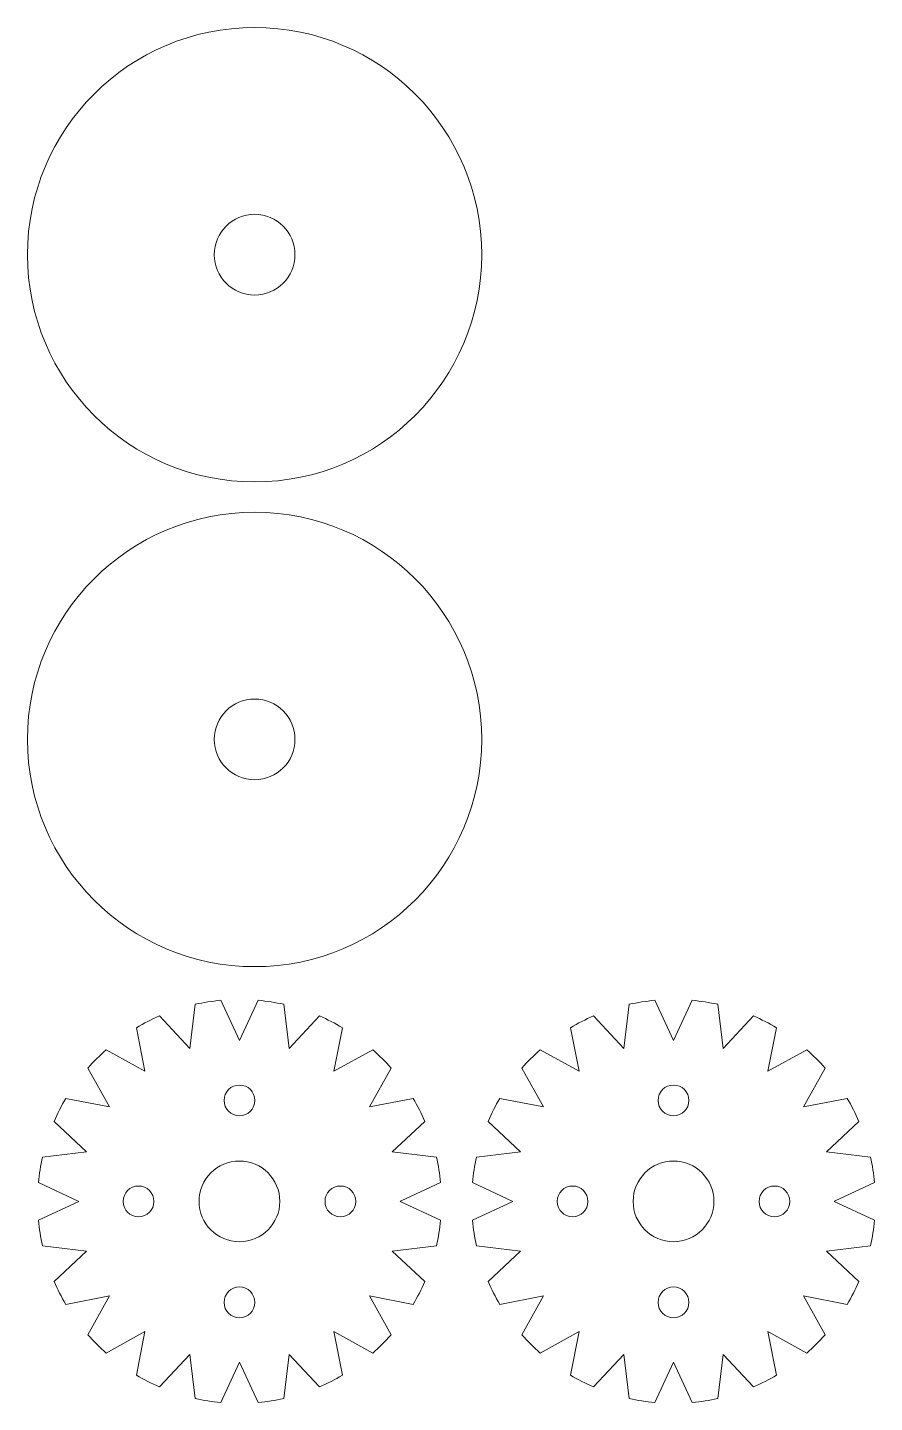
# Model space of a CAD drawing. Header units: centimetres. Extents: x -121 to 177, y -44 to 114.
# Drawn here: x -86.65 to -78.26, y -5.99 to 7.62 of the extents above; entities that cross this region are included whole.
import ezdxf

# ---------------------------------------------------------------- set-up
doc = ezdxf.new("R2010")
doc.units = ezdxf.units.CM
doc.header["$MEASUREMENT"] = 0
doc.layers.add('Layer 1', color=7, linetype='Continuous')

msp = doc.modelspace()

# ---------------------------------------------------------------- linework, layer by layer
at = {"layer": 'Layer 1', "lineweight": 18}
for points in [[(-86.65, 5.375), (-86.65, 6.61743), (-85.64243, 7.625), (-84.4, 7.625), (-84.4, 7.625), (-83.15757, 7.625), (-82.15, 6.61743), (-82.15, 5.375), (-82.15, 5.375), (-82.15, 4.13257), (-83.15757, 3.125), (-84.4, 3.125), (-84.4, 3.125), (-85.64243, 3.125), (-86.65, 4.13257), (-86.65, 5.375)], [(-84.8, 5.375), (-84.8, 5.59588), (-84.62088, 5.775), (-84.4, 5.775), (-84.4, 5.775), (-84.17912, 5.775), (-84, 5.59588), (-84, 5.375), (-84, 5.375), (-84, 5.15412), (-84.17912, 4.975), (-84.4, 4.975), (-84.4, 4.975), (-84.62088, 4.975), (-84.8, 5.15412), (-84.8, 5.375)], [(-86.65, 0.575), (-86.65, 1.81743), (-85.64243, 2.825), (-84.4, 2.825), (-84.4, 2.825), (-83.15757, 2.825), (-82.15, 1.81743), (-82.15, 0.575), (-82.15, 0.575), (-82.15, -0.66743), (-83.15757, -1.675), (-84.4, -1.675), (-84.4, -1.675), (-85.64243, -1.675), (-86.65, -0.66743), (-86.65, 0.575)], [(-84.8, 0.575), (-84.8, 0.79588), (-84.62088, 0.975), (-84.4, 0.975), (-84.4, 0.975), (-84.17912, 0.975), (-84, 0.79588), (-84, 0.575), (-84, 0.575), (-84, 0.35412), (-84.17912, 0.175), (-84.4, 0.175), (-84.4, 0.175), (-84.62088, 0.175), (-84.8, 0.35412), (-84.8, 0.575)]]:
    msp.add_open_spline(points, degree=3, knots=[0, 0, 0, 0, 0.25, 0.25, 0.25, 0.25, 0.5, 0.5, 0.5, 0.5, 0.75, 0.75, 0.75, 0.75, 1, 1, 1, 1], dxfattribs=at)
at = {"layer": 'Layer 1', "lineweight": 20}
for points, knots in [([(-86.50166, -3.56163), (-86.50166, -3.56163), (-86.06441, -3.50794), (-86.06441, -3.50794), (-86.06441, -3.50794), (-86.06441, -3.50794), (-86.38662, -3.20748), (-86.38662, -3.20748), (-86.38662, -3.20748), (-86.35267, -3.12892), (-86.3138, -3.05299), (-86.27045, -2.98002), (-86.27045, -2.98002), (-86.27045, -2.98002), (-85.83824, -3.06404), (-85.83824, -3.06404), (-85.83824, -3.06404), (-85.83824, -3.06404), (-86.05156, -2.67921), (-86.05156, -2.67921), (-86.05156, -2.67921), (-85.9952, -2.61518), (-85.9348, -2.55481), (-85.87078, -2.49844), (-85.87078, -2.49844), (-85.87078, -2.49844), (-85.48596, -2.71176), (-85.48596, -2.71176), (-85.48596, -2.71176), (-85.48596, -2.71176), (-85.56998, -2.27954), (-85.56998, -2.27954), (-85.56998, -2.27954), (-85.49703, -2.23618), (-85.42107, -2.19735), (-85.34252, -2.16338), (-85.34252, -2.16338), (-85.34252, -2.16338), (-85.04206, -2.48559), (-85.04206, -2.48559), (-85.04206, -2.48559), (-85.04206, -2.48559), (-84.98837, -2.04834), (-84.98837, -2.04834), (-84.98837, -2.04834), (-84.90606, -2.02991), (-84.82182, -2.01664), (-84.73604, -2.00869), (-84.73604, -2.00869), (-84.73604, -2.00869), (-84.55, -2.40765), (-84.55, -2.40765), (-84.55, -2.40765), (-84.55, -2.40765), (-84.36396, -2.00869), (-84.36396, -2.00869), (-84.36396, -2.00869), (-84.27817, -2.01661), (-84.19395, -2.02993), (-84.11163, -2.04834), (-84.11163, -2.04834), (-84.11163, -2.04834), (-84.05794, -2.48559), (-84.05794, -2.48559), (-84.05794, -2.48559), (-84.05794, -2.48559), (-83.75748, -2.16338), (-83.75748, -2.16338), (-83.75748, -2.16338), (-83.67892, -2.19733), (-83.60299, -2.23619), (-83.53002, -2.27954), (-83.53002, -2.27954), (-83.53002, -2.27954), (-83.61404, -2.71176), (-83.61404, -2.71176), (-83.61404, -2.71176), (-83.61404, -2.71176), (-83.22921, -2.49844), (-83.22921, -2.49844), (-83.22921, -2.49844), (-83.16518, -2.5548), (-83.10481, -2.61519), (-83.04844, -2.67921), (-83.04844, -2.67921), (-83.04844, -2.67921), (-83.26176, -3.06404), (-83.26176, -3.06404), (-83.26176, -3.06404), (-83.26176, -3.06404), (-82.82954, -2.98002), (-82.82954, -2.98002), (-82.82954, -2.98002), (-82.78618, -3.05297), (-82.74735, -3.12893), (-82.71338, -3.20748), (-82.71338, -3.20748), (-82.71338, -3.20748), (-83.03559, -3.50794), (-83.03559, -3.50794), (-83.03559, -3.50794), (-83.03559, -3.50794), (-82.59834, -3.56163), (-82.59834, -3.56163), (-82.59834, -3.56163), (-82.57991, -3.64394), (-82.56664, -3.72818), (-82.55869, -3.81396), (-82.55869, -3.81396), (-82.55869, -3.81396), (-82.94703, -3.99505), (-82.94703, -3.99505), (-82.94703, -3.99505), (-82.94703, -3.99505), (-82.95765, -4), (-82.95765, -4), (-82.95765, -4), (-82.95765, -4), (-82.55869, -4.18604), (-82.55869, -4.18604), (-82.55869, -4.18604), (-82.56661, -4.27183), (-82.57993, -4.35605), (-82.59834, -4.43837), (-82.59834, -4.43837), (-82.59834, -4.43837), (-83.03559, -4.49206), (-83.03559, -4.49206), (-83.03559, -4.49206), (-83.03559, -4.49206), (-82.71338, -4.79252), (-82.71338, -4.79252), (-82.71338, -4.79252), (-82.74733, -4.87108), (-82.78619, -4.94701), (-82.82954, -5.01998), (-82.82954, -5.01998), (-82.82954, -5.01998), (-83.26176, -4.93596), (-83.26176, -4.93596), (-83.26176, -4.93596), (-83.26176, -4.93596), (-83.04844, -5.32079), (-83.04844, -5.32079), (-83.04844, -5.32079), (-83.1048, -5.38482), (-83.16519, -5.44519), (-83.22921, -5.50156), (-83.22921, -5.50156), (-83.22921, -5.50156), (-83.61404, -5.28824), (-83.61404, -5.28824), (-83.61404, -5.28824), (-83.61404, -5.28824), (-83.53002, -5.72046), (-83.53002, -5.72046), (-83.53002, -5.72046), (-83.60297, -5.76382), (-83.67893, -5.80265), (-83.75748, -5.83662), (-83.75748, -5.83662), (-83.75748, -5.83662), (-84.05794, -5.51441), (-84.05794, -5.51441), (-84.05794, -5.51441), (-84.05794, -5.51441), (-84.11163, -5.95166), (-84.11163, -5.95166), (-84.11163, -5.95166), (-84.19394, -5.97009), (-84.27818, -5.98336), (-84.36396, -5.99131), (-84.36396, -5.99131), (-84.36396, -5.99131), (-84.55, -5.59235), (-84.55, -5.59235), (-84.55, -5.59235), (-84.55, -5.59235), (-84.73604, -5.99131), (-84.73604, -5.99131), (-84.73604, -5.99131), (-84.82184, -5.98339), (-84.90607, -5.97008), (-84.98838, -5.95166), (-84.98838, -5.95166), (-84.98838, -5.95166), (-85.04206, -5.51442), (-85.04206, -5.51442), (-85.04206, -5.51442), (-85.04206, -5.51442), (-85.34251, -5.83662), (-85.34251, -5.83662), (-85.34251, -5.83662), (-85.42107, -5.80267), (-85.49702, -5.76381), (-85.56998, -5.72046), (-85.56998, -5.72046), (-85.56998, -5.72046), (-85.48596, -5.28824), (-85.48596, -5.28824), (-85.48596, -5.28824), (-85.48596, -5.28824), (-85.87078, -5.50156), (-85.87078, -5.50156), (-85.87078, -5.50156), (-85.93481, -5.4452), (-85.99519, -5.38481), (-86.05156, -5.32079), (-86.05156, -5.32079), (-86.05156, -5.32079), (-85.83824, -4.93596), (-85.83824, -4.93596), (-85.83824, -4.93596), (-85.83824, -4.93596), (-86.27046, -5.01998), (-86.27046, -5.01998), (-86.27046, -5.01998), (-86.31382, -4.94703), (-86.35265, -4.87107), (-86.38662, -4.79252), (-86.38662, -4.79252), (-86.38662, -4.79252), (-86.06441, -4.49206), (-86.06441, -4.49206), (-86.06441, -4.49206), (-86.06441, -4.49206), (-86.50166, -4.43837), (-86.50166, -4.43837), (-86.50166, -4.43837), (-86.52009, -4.35606), (-86.53336, -4.27182), (-86.54131, -4.18604), (-86.54131, -4.18604), (-86.54131, -4.18604), (-86.14235, -4), (-86.14235, -4), (-86.14235, -4), (-86.14235, -4), (-86.54131, -3.81396), (-86.54131, -3.81396), (-86.54131, -3.81396), (-86.53336, -3.72818), (-86.52008, -3.64395), (-86.50166, -3.56163)], [0, 0, 0, 0, 0.01639344, 0.01639344, 0.01639344, 0.01639344, 0.03278689, 0.03278689, 0.03278689, 0.03278689, 0.04918033, 0.04918033, 0.04918033, 0.04918033, 0.06557377, 0.06557377, 0.06557377, 0.06557377, 0.08196721, 0.08196721, 0.08196721, 0.08196721, 0.09836066, 0.09836066, 0.09836066, 0.09836066, 0.1147541, 0.1147541, 0.1147541, 0.1147541, 0.13114754, 0.13114754, 0.13114754, 0.13114754, 0.14754098, 0.14754098, 0.14754098, 0.14754098, 0.16393443, 0.16393443, 0.16393443, 0.16393443, 0.18032787, 0.18032787, 0.18032787, 0.18032787, 0.19672131, 0.19672131, 0.19672131, 0.19672131, 0.21311475, 0.21311475, 0.21311475, 0.21311475, 0.2295082, 0.2295082, 0.2295082, 0.2295082, 0.24590164, 0.24590164, 0.24590164, 0.24590164, 0.26229508, 0.26229508, 0.26229508, 0.26229508, 0.27868852, 0.27868852, 0.27868852, 0.27868852, 0.29508197, 0.29508197, 0.29508197, 0.29508197, 0.31147541, 0.31147541, 0.31147541, 0.31147541, 0.32786885, 0.32786885, 0.32786885, 0.32786885, 0.3442623, 0.3442623, 0.3442623, 0.3442623, 0.36065574, 0.36065574, 0.36065574, 0.36065574, 0.37704918, 0.37704918, 0.37704918, 0.37704918, 0.39344262, 0.39344262, 0.39344262, 0.39344262, 0.40983607, 0.40983607, 0.40983607, 0.40983607, 0.42622951, 0.42622951, 0.42622951, 0.42622951, 0.44262295, 0.44262295, 0.44262295, 0.44262295, 0.45901639, 0.45901639, 0.45901639, 0.45901639, 0.47540984, 0.47540984, 0.47540984, 0.47540984, 0.49180328, 0.49180328, 0.49180328, 0.49180328, 0.50819672, 0.50819672, 0.50819672, 0.50819672, 0.52459016, 0.52459016, 0.52459016, 0.52459016, 0.54098361, 0.54098361, 0.54098361, 0.54098361, 0.55737705, 0.55737705, 0.55737705, 0.55737705, 0.57377049, 0.57377049, 0.57377049, 0.57377049, 0.59016393, 0.59016393, 0.59016393, 0.59016393, 0.60655738, 0.60655738, 0.60655738, 0.60655738, 0.62295082, 0.62295082, 0.62295082, 0.62295082, 0.63934426, 0.63934426, 0.63934426, 0.63934426, 0.6557377, 0.6557377, 0.6557377, 0.6557377, 0.67213115, 0.67213115, 0.67213115, 0.67213115, 0.68852459, 0.68852459, 0.68852459, 0.68852459, 0.70491803, 0.70491803, 0.70491803, 0.70491803, 0.72131148, 0.72131148, 0.72131148, 0.72131148, 0.73770492, 0.73770492, 0.73770492, 0.73770492, 0.75409836, 0.75409836, 0.75409836, 0.75409836, 0.7704918, 0.7704918, 0.7704918, 0.7704918, 0.78688525, 0.78688525, 0.78688525, 0.78688525, 0.80327869, 0.80327869, 0.80327869, 0.80327869, 0.81967213, 0.81967213, 0.81967213, 0.81967213, 0.83606557, 0.83606557, 0.83606557, 0.83606557, 0.85245902, 0.85245902, 0.85245902, 0.85245902, 0.86885246, 0.86885246, 0.86885246, 0.86885246, 0.8852459, 0.8852459, 0.8852459, 0.8852459, 0.90163934, 0.90163934, 0.90163934, 0.90163934, 0.91803279, 0.91803279, 0.91803279, 0.91803279, 0.93442623, 0.93442623, 0.93442623, 0.93442623, 0.95081967, 0.95081967, 0.95081967, 0.95081967, 0.96721311, 0.96721311, 0.96721311, 0.96721311, 0.98360656, 0.98360656, 0.98360656, 0.98360656, 1, 1, 1, 1]), ([(-84.36397, -2.00869), (-84.36397, -2.00869), (-84.36396, -2.00869), (-84.36396, -2.00869), (-84.36396, -2.00869), (-84.36396, -2.00869), (-84.55, -2.40765), (-84.55, -2.40765), (-84.55, -2.40765), (-84.55, -2.40765), (-84.36397, -2.00869), (-84.36397, -2.00869)], [0, 0, 0, 0, 0.33333333, 0.33333333, 0.33333333, 0.33333333, 0.66666667, 0.66666667, 0.66666667, 0.66666667, 1, 1, 1, 1]), ([(-82.20166, -3.56163), (-82.20166, -3.56163), (-81.76441, -3.50794), (-81.76441, -3.50794), (-81.76441, -3.50794), (-81.76441, -3.50794), (-82.08662, -3.20748), (-82.08662, -3.20748), (-82.08662, -3.20748), (-82.05267, -3.12892), (-82.0138, -3.05299), (-81.97045, -2.98002), (-81.97045, -2.98002), (-81.97045, -2.98002), (-81.53824, -3.06404), (-81.53824, -3.06404), (-81.53824, -3.06404), (-81.53824, -3.06404), (-81.75156, -2.67921), (-81.75156, -2.67921), (-81.75156, -2.67921), (-81.6952, -2.61518), (-81.6348, -2.55481), (-81.57078, -2.49844), (-81.57078, -2.49844), (-81.57078, -2.49844), (-81.18596, -2.71176), (-81.18596, -2.71176), (-81.18596, -2.71176), (-81.18596, -2.71176), (-81.26998, -2.27954), (-81.26998, -2.27954), (-81.26998, -2.27954), (-81.19703, -2.23618), (-81.12107, -2.19735), (-81.04252, -2.16338), (-81.04252, -2.16338), (-81.04252, -2.16338), (-80.74206, -2.48559), (-80.74206, -2.48559), (-80.74206, -2.48559), (-80.74206, -2.48559), (-80.68837, -2.04834), (-80.68837, -2.04834), (-80.68837, -2.04834), (-80.60606, -2.02991), (-80.52182, -2.01664), (-80.43604, -2.00869), (-80.43604, -2.00869), (-80.43604, -2.00869), (-80.25, -2.40765), (-80.25, -2.40765), (-80.25, -2.40765), (-80.25, -2.40765), (-80.06396, -2.00869), (-80.06396, -2.00869), (-80.06396, -2.00869), (-79.97817, -2.01661), (-79.89395, -2.02993), (-79.81163, -2.04834), (-79.81163, -2.04834), (-79.81163, -2.04834), (-79.75794, -2.48559), (-79.75794, -2.48559), (-79.75794, -2.48559), (-79.75794, -2.48559), (-79.45748, -2.16338), (-79.45748, -2.16338), (-79.45748, -2.16338), (-79.37892, -2.19733), (-79.30299, -2.23619), (-79.23002, -2.27954), (-79.23002, -2.27954), (-79.23002, -2.27954), (-79.31404, -2.71176), (-79.31404, -2.71176), (-79.31404, -2.71176), (-79.31404, -2.71176), (-78.92921, -2.49844), (-78.92921, -2.49844), (-78.92921, -2.49844), (-78.86518, -2.5548), (-78.80481, -2.61519), (-78.74844, -2.67921), (-78.74844, -2.67921), (-78.74844, -2.67921), (-78.96176, -3.06404), (-78.96176, -3.06404), (-78.96176, -3.06404), (-78.96176, -3.06404), (-78.52954, -2.98002), (-78.52954, -2.98002), (-78.52954, -2.98002), (-78.48618, -3.05297), (-78.44735, -3.12893), (-78.41338, -3.20748), (-78.41338, -3.20748), (-78.41338, -3.20748), (-78.73559, -3.50794), (-78.73559, -3.50794), (-78.73559, -3.50794), (-78.73559, -3.50794), (-78.29834, -3.56163), (-78.29834, -3.56163), (-78.29834, -3.56163), (-78.27991, -3.64394), (-78.26664, -3.72818), (-78.25869, -3.81396), (-78.25869, -3.81396), (-78.25869, -3.81396), (-78.64703, -3.99505), (-78.64703, -3.99505), (-78.64703, -3.99505), (-78.64703, -3.99505), (-78.65765, -4), (-78.65765, -4), (-78.65765, -4), (-78.65765, -4), (-78.25869, -4.18604), (-78.25869, -4.18604), (-78.25869, -4.18604), (-78.26661, -4.27183), (-78.27993, -4.35605), (-78.29834, -4.43837), (-78.29834, -4.43837), (-78.29834, -4.43837), (-78.73559, -4.49206), (-78.73559, -4.49206), (-78.73559, -4.49206), (-78.73559, -4.49206), (-78.41338, -4.79252), (-78.41338, -4.79252), (-78.41338, -4.79252), (-78.44733, -4.87108), (-78.48619, -4.94701), (-78.52954, -5.01998), (-78.52954, -5.01998), (-78.52954, -5.01998), (-78.96176, -4.93596), (-78.96176, -4.93596), (-78.96176, -4.93596), (-78.96176, -4.93596), (-78.74844, -5.32079), (-78.74844, -5.32079), (-78.74844, -5.32079), (-78.8048, -5.38482), (-78.86519, -5.44519), (-78.92921, -5.50156), (-78.92921, -5.50156), (-78.92921, -5.50156), (-79.31404, -5.28824), (-79.31404, -5.28824), (-79.31404, -5.28824), (-79.31404, -5.28824), (-79.23002, -5.72046), (-79.23002, -5.72046), (-79.23002, -5.72046), (-79.30297, -5.76382), (-79.37893, -5.80265), (-79.45748, -5.83662), (-79.45748, -5.83662), (-79.45748, -5.83662), (-79.75794, -5.51441), (-79.75794, -5.51441), (-79.75794, -5.51441), (-79.75794, -5.51441), (-79.81163, -5.95166), (-79.81163, -5.95166), (-79.81163, -5.95166), (-79.89394, -5.97009), (-79.97818, -5.98336), (-80.06396, -5.99131), (-80.06396, -5.99131), (-80.06396, -5.99131), (-80.25, -5.59235), (-80.25, -5.59235), (-80.25, -5.59235), (-80.25, -5.59235), (-80.43604, -5.99131), (-80.43604, -5.99131), (-80.43604, -5.99131), (-80.52184, -5.98339), (-80.60607, -5.97008), (-80.68838, -5.95166), (-80.68838, -5.95166), (-80.68838, -5.95166), (-80.74206, -5.51442), (-80.74206, -5.51442), (-80.74206, -5.51442), (-80.74206, -5.51442), (-81.04251, -5.83662), (-81.04251, -5.83662), (-81.04251, -5.83662), (-81.12107, -5.80267), (-81.19702, -5.76381), (-81.26998, -5.72046), (-81.26998, -5.72046), (-81.26998, -5.72046), (-81.18596, -5.28824), (-81.18596, -5.28824), (-81.18596, -5.28824), (-81.18596, -5.28824), (-81.57078, -5.50156), (-81.57078, -5.50156), (-81.57078, -5.50156), (-81.63481, -5.4452), (-81.69519, -5.38481), (-81.75156, -5.32079), (-81.75156, -5.32079), (-81.75156, -5.32079), (-81.53824, -4.93596), (-81.53824, -4.93596), (-81.53824, -4.93596), (-81.53824, -4.93596), (-81.97046, -5.01998), (-81.97046, -5.01998), (-81.97046, -5.01998), (-82.01382, -4.94703), (-82.05265, -4.87107), (-82.08662, -4.79252), (-82.08662, -4.79252), (-82.08662, -4.79252), (-81.76441, -4.49206), (-81.76441, -4.49206), (-81.76441, -4.49206), (-81.76441, -4.49206), (-82.20166, -4.43837), (-82.20166, -4.43837), (-82.20166, -4.43837), (-82.22009, -4.35606), (-82.23336, -4.27182), (-82.24131, -4.18604), (-82.24131, -4.18604), (-82.24131, -4.18604), (-81.84235, -4), (-81.84235, -4), (-81.84235, -4), (-81.84235, -4), (-82.24131, -3.81396), (-82.24131, -3.81396), (-82.24131, -3.81396), (-82.23336, -3.72818), (-82.22008, -3.64395), (-82.20166, -3.56163)], [0, 0, 0, 0, 0.01639344, 0.01639344, 0.01639344, 0.01639344, 0.03278689, 0.03278689, 0.03278689, 0.03278689, 0.04918033, 0.04918033, 0.04918033, 0.04918033, 0.06557377, 0.06557377, 0.06557377, 0.06557377, 0.08196721, 0.08196721, 0.08196721, 0.08196721, 0.09836066, 0.09836066, 0.09836066, 0.09836066, 0.1147541, 0.1147541, 0.1147541, 0.1147541, 0.13114754, 0.13114754, 0.13114754, 0.13114754, 0.14754098, 0.14754098, 0.14754098, 0.14754098, 0.16393443, 0.16393443, 0.16393443, 0.16393443, 0.18032787, 0.18032787, 0.18032787, 0.18032787, 0.19672131, 0.19672131, 0.19672131, 0.19672131, 0.21311475, 0.21311475, 0.21311475, 0.21311475, 0.2295082, 0.2295082, 0.2295082, 0.2295082, 0.24590164, 0.24590164, 0.24590164, 0.24590164, 0.26229508, 0.26229508, 0.26229508, 0.26229508, 0.27868852, 0.27868852, 0.27868852, 0.27868852, 0.29508197, 0.29508197, 0.29508197, 0.29508197, 0.31147541, 0.31147541, 0.31147541, 0.31147541, 0.32786885, 0.32786885, 0.32786885, 0.32786885, 0.3442623, 0.3442623, 0.3442623, 0.3442623, 0.36065574, 0.36065574, 0.36065574, 0.36065574, 0.37704918, 0.37704918, 0.37704918, 0.37704918, 0.39344262, 0.39344262, 0.39344262, 0.39344262, 0.40983607, 0.40983607, 0.40983607, 0.40983607, 0.42622951, 0.42622951, 0.42622951, 0.42622951, 0.44262295, 0.44262295, 0.44262295, 0.44262295, 0.45901639, 0.45901639, 0.45901639, 0.45901639, 0.47540984, 0.47540984, 0.47540984, 0.47540984, 0.49180328, 0.49180328, 0.49180328, 0.49180328, 0.50819672, 0.50819672, 0.50819672, 0.50819672, 0.52459016, 0.52459016, 0.52459016, 0.52459016, 0.54098361, 0.54098361, 0.54098361, 0.54098361, 0.55737705, 0.55737705, 0.55737705, 0.55737705, 0.57377049, 0.57377049, 0.57377049, 0.57377049, 0.59016393, 0.59016393, 0.59016393, 0.59016393, 0.60655738, 0.60655738, 0.60655738, 0.60655738, 0.62295082, 0.62295082, 0.62295082, 0.62295082, 0.63934426, 0.63934426, 0.63934426, 0.63934426, 0.6557377, 0.6557377, 0.6557377, 0.6557377, 0.67213115, 0.67213115, 0.67213115, 0.67213115, 0.68852459, 0.68852459, 0.68852459, 0.68852459, 0.70491803, 0.70491803, 0.70491803, 0.70491803, 0.72131148, 0.72131148, 0.72131148, 0.72131148, 0.73770492, 0.73770492, 0.73770492, 0.73770492, 0.75409836, 0.75409836, 0.75409836, 0.75409836, 0.7704918, 0.7704918, 0.7704918, 0.7704918, 0.78688525, 0.78688525, 0.78688525, 0.78688525, 0.80327869, 0.80327869, 0.80327869, 0.80327869, 0.81967213, 0.81967213, 0.81967213, 0.81967213, 0.83606557, 0.83606557, 0.83606557, 0.83606557, 0.85245902, 0.85245902, 0.85245902, 0.85245902, 0.86885246, 0.86885246, 0.86885246, 0.86885246, 0.8852459, 0.8852459, 0.8852459, 0.8852459, 0.90163934, 0.90163934, 0.90163934, 0.90163934, 0.91803279, 0.91803279, 0.91803279, 0.91803279, 0.93442623, 0.93442623, 0.93442623, 0.93442623, 0.95081967, 0.95081967, 0.95081967, 0.95081967, 0.96721311, 0.96721311, 0.96721311, 0.96721311, 0.98360656, 0.98360656, 0.98360656, 0.98360656, 1, 1, 1, 1]), ([(-80.06397, -2.00869), (-80.06397, -2.00869), (-80.06396, -2.00869), (-80.06396, -2.00869), (-80.06396, -2.00869), (-80.06396, -2.00869), (-80.25, -2.40765), (-80.25, -2.40765), (-80.25, -2.40765), (-80.25, -2.40765), (-80.06397, -2.00869), (-80.06397, -2.00869)], [0, 0, 0, 0, 0.33333333, 0.33333333, 0.33333333, 0.33333333, 0.66666667, 0.66666667, 0.66666667, 0.66666667, 1, 1, 1, 1]), ([(-84.7025, -3), (-84.7025, -2.91579), (-84.63421, -2.8475), (-84.55, -2.8475), (-84.55, -2.8475), (-84.46579, -2.8475), (-84.3975, -2.91579), (-84.3975, -3), (-84.3975, -3), (-84.3975, -3.08421), (-84.46579, -3.1525), (-84.55, -3.1525), (-84.55, -3.1525), (-84.63421, -3.1525), (-84.7025, -3.08421), (-84.7025, -3)], [0, 0, 0, 0, 0.25, 0.25, 0.25, 0.25, 0.5, 0.5, 0.5, 0.5, 0.75, 0.75, 0.75, 0.75, 1, 1, 1, 1]), ([(-80.4025, -3), (-80.4025, -2.91579), (-80.33421, -2.8475), (-80.25, -2.8475), (-80.25, -2.8475), (-80.16579, -2.8475), (-80.0975, -2.91579), (-80.0975, -3), (-80.0975, -3), (-80.0975, -3.08421), (-80.16579, -3.1525), (-80.25, -3.1525), (-80.25, -3.1525), (-80.33421, -3.1525), (-80.4025, -3.08421), (-80.4025, -3)], [0, 0, 0, 0, 0.25, 0.25, 0.25, 0.25, 0.5, 0.5, 0.5, 0.5, 0.75, 0.75, 0.75, 0.75, 1, 1, 1, 1]), ([(-84.95, -4), (-84.95, -3.77913), (-84.77087, -3.6), (-84.55, -3.6), (-84.55, -3.6), (-84.32913, -3.6), (-84.15, -3.77913), (-84.15, -4), (-84.15, -4), (-84.15, -4.22087), (-84.32913, -4.4), (-84.55, -4.4), (-84.55, -4.4), (-84.77087, -4.4), (-84.95, -4.22087), (-84.95, -4)], [0, 0, 0, 0, 0.25, 0.25, 0.25, 0.25, 0.5, 0.5, 0.5, 0.5, 0.75, 0.75, 0.75, 0.75, 1, 1, 1, 1]), ([(-80.65, -4), (-80.65, -3.77913), (-80.47087, -3.6), (-80.25, -3.6), (-80.25, -3.6), (-80.02913, -3.6), (-79.85, -3.77913), (-79.85, -4), (-79.85, -4), (-79.85, -4.22087), (-80.02913, -4.4), (-80.25, -4.4), (-80.25, -4.4), (-80.47087, -4.4), (-80.65, -4.22087), (-80.65, -4)], [0, 0, 0, 0, 0.25, 0.25, 0.25, 0.25, 0.5, 0.5, 0.5, 0.5, 0.75, 0.75, 0.75, 0.75, 1, 1, 1, 1]), ([(-85.7025, -4), (-85.7025, -3.91579), (-85.63421, -3.8475), (-85.55, -3.8475), (-85.55, -3.8475), (-85.46579, -3.8475), (-85.3975, -3.91579), (-85.3975, -4), (-85.3975, -4), (-85.3975, -4.08421), (-85.46579, -4.1525), (-85.55, -4.1525), (-85.55, -4.1525), (-85.63421, -4.1525), (-85.7025, -4.08421), (-85.7025, -4)], [0, 0, 0, 0, 0.25, 0.25, 0.25, 0.25, 0.5, 0.5, 0.5, 0.5, 0.75, 0.75, 0.75, 0.75, 1, 1, 1, 1]), ([(-83.7025, -4), (-83.7025, -3.91579), (-83.63421, -3.8475), (-83.55, -3.8475), (-83.55, -3.8475), (-83.46579, -3.8475), (-83.3975, -3.91579), (-83.3975, -4), (-83.3975, -4), (-83.3975, -4.08421), (-83.46579, -4.1525), (-83.55, -4.1525), (-83.55, -4.1525), (-83.63421, -4.1525), (-83.7025, -4.08421), (-83.7025, -4)], [0, 0, 0, 0, 0.25, 0.25, 0.25, 0.25, 0.5, 0.5, 0.5, 0.5, 0.75, 0.75, 0.75, 0.75, 1, 1, 1, 1]), ([(-81.4025, -4), (-81.4025, -3.91579), (-81.33421, -3.8475), (-81.25, -3.8475), (-81.25, -3.8475), (-81.16579, -3.8475), (-81.0975, -3.91579), (-81.0975, -4), (-81.0975, -4), (-81.0975, -4.08421), (-81.16579, -4.1525), (-81.25, -4.1525), (-81.25, -4.1525), (-81.33421, -4.1525), (-81.4025, -4.08421), (-81.4025, -4)], [0, 0, 0, 0, 0.25, 0.25, 0.25, 0.25, 0.5, 0.5, 0.5, 0.5, 0.75, 0.75, 0.75, 0.75, 1, 1, 1, 1]), ([(-79.4025, -4), (-79.4025, -3.91579), (-79.33421, -3.8475), (-79.25, -3.8475), (-79.25, -3.8475), (-79.16579, -3.8475), (-79.0975, -3.91579), (-79.0975, -4), (-79.0975, -4), (-79.0975, -4.08421), (-79.16579, -4.1525), (-79.25, -4.1525), (-79.25, -4.1525), (-79.33421, -4.1525), (-79.4025, -4.08421), (-79.4025, -4)], [0, 0, 0, 0, 0.25, 0.25, 0.25, 0.25, 0.5, 0.5, 0.5, 0.5, 0.75, 0.75, 0.75, 0.75, 1, 1, 1, 1]), ([(-82.55869, -4.18604), (-82.55869, -4.18604), (-82.95765, -4), (-82.95765, -4), (-82.95765, -4), (-82.95765, -4), (-82.55869, -4.18604), (-82.55869, -4.18604), (-82.55869, -4.18604), (-82.55869, -4.18604), (-82.55869, -4.18603), (-82.55869, -4.18603), (-82.55869, -4.18603), (-82.55869, -4.18603), (-82.95765, -4), (-82.95765, -4), (-82.95765, -4), (-82.95765, -4), (-82.55869, -4.18604), (-82.55869, -4.18604)], [0, 0, 0, 0, 0.2, 0.2, 0.2, 0.2, 0.4, 0.4, 0.4, 0.4, 0.6, 0.6, 0.6, 0.6, 0.8, 0.8, 0.8, 0.8, 1, 1, 1, 1]), ([(-78.25869, -4.18604), (-78.25869, -4.18604), (-78.65765, -4), (-78.65765, -4), (-78.65765, -4), (-78.65765, -4), (-78.25869, -4.18604), (-78.25869, -4.18604), (-78.25869, -4.18604), (-78.25869, -4.18604), (-78.25869, -4.18603), (-78.25869, -4.18603), (-78.25869, -4.18603), (-78.25869, -4.18603), (-78.65765, -4), (-78.65765, -4), (-78.65765, -4), (-78.65765, -4), (-78.25869, -4.18604), (-78.25869, -4.18604)], [0, 0, 0, 0, 0.2, 0.2, 0.2, 0.2, 0.4, 0.4, 0.4, 0.4, 0.6, 0.6, 0.6, 0.6, 0.8, 0.8, 0.8, 0.8, 1, 1, 1, 1]), ([(-84.7025, -5), (-84.7025, -4.91579), (-84.63421, -4.8475), (-84.55, -4.8475), (-84.55, -4.8475), (-84.46579, -4.8475), (-84.3975, -4.91579), (-84.3975, -5), (-84.3975, -5), (-84.3975, -5.08421), (-84.46579, -5.1525), (-84.55, -5.1525), (-84.55, -5.1525), (-84.63421, -5.1525), (-84.7025, -5.08421), (-84.7025, -5)], [0, 0, 0, 0, 0.25, 0.25, 0.25, 0.25, 0.5, 0.5, 0.5, 0.5, 0.75, 0.75, 0.75, 0.75, 1, 1, 1, 1]), ([(-80.4025, -5), (-80.4025, -4.91579), (-80.33421, -4.8475), (-80.25, -4.8475), (-80.25, -4.8475), (-80.16579, -4.8475), (-80.0975, -4.91579), (-80.0975, -5), (-80.0975, -5), (-80.0975, -5.08421), (-80.16579, -5.1525), (-80.25, -5.1525), (-80.25, -5.1525), (-80.33421, -5.1525), (-80.4025, -5.08421), (-80.4025, -5)], [0, 0, 0, 0, 0.25, 0.25, 0.25, 0.25, 0.5, 0.5, 0.5, 0.5, 0.75, 0.75, 0.75, 0.75, 1, 1, 1, 1]), ([(-84.73604, -5.99131), (-84.73604, -5.99131), (-84.55, -5.59235), (-84.55, -5.59235), (-84.55, -5.59235), (-84.55, -5.59235), (-84.73604, -5.99131), (-84.73604, -5.99131), (-84.73604, -5.99131), (-84.73604, -5.99131), (-84.73603, -5.99131), (-84.73603, -5.99131), (-84.73603, -5.99131), (-84.73603, -5.99131), (-84.55, -5.59235), (-84.55, -5.59235), (-84.55, -5.59235), (-84.55, -5.59235), (-84.73604, -5.99131), (-84.73604, -5.99131)], [0, 0, 0, 0, 0.2, 0.2, 0.2, 0.2, 0.4, 0.4, 0.4, 0.4, 0.6, 0.6, 0.6, 0.6, 0.8, 0.8, 0.8, 0.8, 1, 1, 1, 1]), ([(-80.43604, -5.99131), (-80.43604, -5.99131), (-80.25, -5.59235), (-80.25, -5.59235), (-80.25, -5.59235), (-80.25, -5.59235), (-80.43604, -5.99131), (-80.43604, -5.99131), (-80.43604, -5.99131), (-80.43604, -5.99131), (-80.43603, -5.99131), (-80.43603, -5.99131), (-80.43603, -5.99131), (-80.43603, -5.99131), (-80.25, -5.59235), (-80.25, -5.59235), (-80.25, -5.59235), (-80.25, -5.59235), (-80.43604, -5.99131), (-80.43604, -5.99131)], [0, 0, 0, 0, 0.2, 0.2, 0.2, 0.2, 0.4, 0.4, 0.4, 0.4, 0.6, 0.6, 0.6, 0.6, 0.8, 0.8, 0.8, 0.8, 1, 1, 1, 1])]:
    msp.add_open_spline(points, degree=3, knots=knots, dxfattribs=at)

doc.saveas('drawing.dxf')
